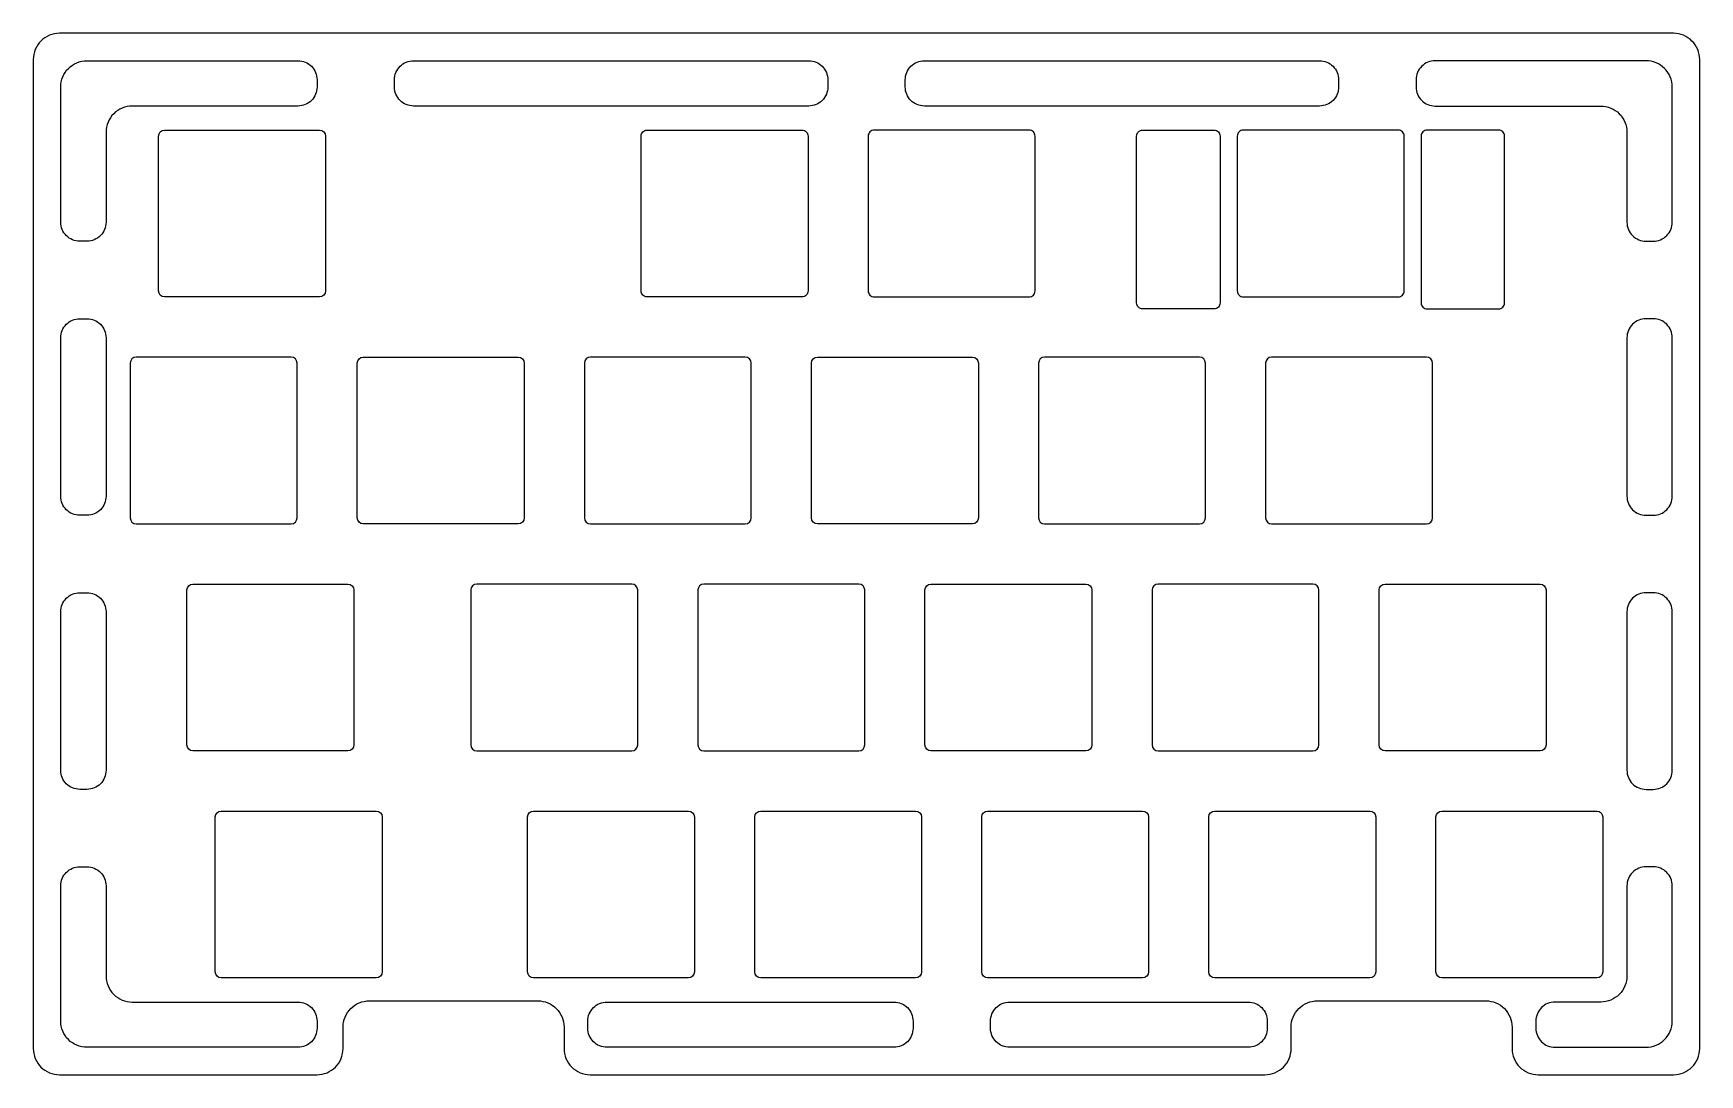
# Model space of a CAD drawing. Header units: millimetres. Extents: x -310 to -170, y 29 to 116.
import ezdxf

# ---------------------------------------------------------------- set-up
doc = ezdxf.new("R2010")
doc.units = ezdxf.units.MM
doc.layers.get('0').update_dxf_attribs({"linetype": 'CONTINUOUS'})

msp = doc.modelspace()

# ---------------------------------------------------------------- linework, layer by layer
for points in [[(-170.45, 113.73, 0.414214), (-172.65, 115.93), (-308.04, 115.93, 0.414214), (-310.24, 113.73), (-310.24, 30.73, 0.414214), (-308.04, 28.53), (-286.44, 28.53, 0.414214), (-284.25, 30.73), (-284.25, 32.53, -0.414214), (-282.05, 34.73), (-267.92, 34.73, -0.414214), (-265.72, 32.53), (-265.72, 30.73, 0.414214), (-263.52, 28.53), (-206.92, 28.53, 0.414214), (-204.72, 30.73), (-204.72, 32.53, -0.414214), (-202.52, 34.73), (-188.39, 34.73, -0.414214), (-186.19, 32.53), (-186.19, 30.73, 0.414214), (-183.99, 28.53), (-172.65, 28.53, 0.414214), (-170.45, 30.73)], [(-286.44, 112.03), (-286.44, 111.43, -0.414214), (-288.04, 109.83), (-301.94, 109.83, 0.414214), (-304.14, 107.63), (-304.14, 100.08, -0.414214), (-305.74, 98.48), (-306.34, 98.48, -0.414214), (-307.94, 100.08), (-307.94, 111.43, -0.414214), (-305.74, 113.63), (-288.04, 113.63, -0.414214)], [(-278.34, 113.63), (-245.19, 113.63, -0.414214), (-243.59, 112.03), (-243.59, 111.43, -0.414214), (-245.19, 109.83), (-278.34, 109.83, -0.414214), (-279.94, 111.43), (-279.94, 112.03, -0.414214)], [(-237.09, 111.43), (-237.09, 112.03, -0.414214), (-235.49, 113.63), (-202.34, 113.63, -0.414214), (-200.74, 112.03), (-200.74, 111.43, -0.414214), (-202.34, 109.83), (-235.49, 109.83, -0.414214)], [(-176.55, 100.08, 0.414214), (-174.95, 98.48), (-174.35, 98.48, 0.414214), (-172.75, 100.08), (-172.75, 111.43, 0.414214), (-174.95, 113.63), (-192.64, 113.63, 0.414214), (-194.24, 112.03), (-194.24, 111.43, 0.414214), (-192.64, 109.83), (-178.75, 109.83, -0.414214), (-176.55, 107.63)], [(-285.73, 107.31), (-285.73, 94.31, -0.414202), (-286.23, 93.81), (-299.23, 93.81, -0.414202), (-299.73, 94.31), (-299.73, 107.31, -0.414202), (-299.23, 107.81), (-286.23, 107.81, -0.414202)], [(-245.25, 107.31), (-245.25, 94.31, -0.414214), (-245.75, 93.81), (-258.75, 93.81, -0.414214), (-259.25, 94.31), (-259.25, 107.31, -0.414214), (-258.75, 107.81), (-245.75, 107.81, -0.414214)], [(-226.7, 93.81, 0.414214), (-226.2, 94.31), (-226.2, 107.31, 0.414214), (-226.7, 107.81), (-239.7, 107.81, 0.414214), (-240.2, 107.31), (-240.2, 94.31, 0.414214), (-239.7, 93.81)], [(-217.68, 93.31), (-217.68, 107.31, -0.414214), (-217.18, 107.81), (-211.18, 107.81, -0.414214), (-210.68, 107.31), (-210.68, 93.31, -0.414214), (-211.18, 92.81), (-217.18, 92.81, -0.414214)], [(-208.74, 107.81, 0.414214), (-209.24, 107.31), (-209.24, 94.31, 0.414214), (-208.74, 93.81), (-195.74, 93.81, 0.414214), (-195.24, 94.31), (-195.24, 107.31, 0.414214), (-195.74, 107.81)], [(-187.31, 92.81, 0.414214), (-186.81, 93.31), (-186.81, 107.31, 0.414214), (-187.31, 107.81), (-193.31, 107.81, 0.414214), (-193.81, 107.31), (-193.81, 93.31, 0.414214), (-193.31, 92.81)], [(-306.34, 91.98), (-305.74, 91.98, -0.414214), (-304.14, 90.38), (-304.14, 77.08, -0.414214), (-305.74, 75.48), (-306.34, 75.48, -0.414214), (-307.94, 77.08), (-307.94, 90.38, -0.414214)], [(-172.75, 90.38, 0.414214), (-174.35, 91.98), (-174.95, 91.98, 0.414214), (-176.55, 90.38), (-176.55, 77.08, 0.414214), (-174.95, 75.48), (-174.35, 75.48, 0.414214), (-172.75, 77.08)], [(-288.61, 74.76, 0.414202), (-288.11, 75.26), (-288.11, 88.26, 0.414202), (-288.61, 88.76), (-301.61, 88.76, 0.414202), (-302.11, 88.26), (-302.11, 75.26, 0.414202), (-301.61, 74.76)], [(-282.56, 88.76), (-269.56, 88.76, -0.414202), (-269.06, 88.26), (-269.06, 75.26, -0.414202), (-269.56, 74.76), (-282.56, 74.76, -0.414202), (-283.06, 75.26), (-283.06, 88.26, -0.414202)], [(-264.01, 75.26, 0.414202), (-263.51, 74.76), (-250.51, 74.76, 0.414202), (-250.01, 75.26), (-250.01, 88.26, 0.414202), (-250.51, 88.76), (-263.51, 88.76, 0.414202), (-264.01, 88.26)], [(-244.46, 88.76), (-231.46, 88.76, -0.414202), (-230.96, 88.26), (-230.96, 75.26, -0.414202), (-231.46, 74.76), (-244.46, 74.76, -0.414202), (-244.96, 75.26), (-244.96, 88.26, -0.414202)], [(-225.91, 75.26, 0.414202), (-225.41, 74.76), (-212.41, 74.76, 0.414202), (-211.91, 75.26), (-211.91, 88.26, 0.414202), (-212.41, 88.76), (-225.41, 88.76, 0.414202), (-225.91, 88.26)], [(-206.86, 75.26, 0.414202), (-206.36, 74.76), (-193.36, 74.76, 0.414202), (-192.86, 75.26), (-192.86, 88.26, 0.414202), (-193.36, 88.76), (-206.36, 88.76, 0.414202), (-206.86, 88.26)], [(-304.14, 67.38), (-304.14, 54.08, -0.414214), (-305.74, 52.48), (-306.34, 52.48, -0.414214), (-307.94, 54.08), (-307.94, 67.38, -0.414214), (-306.34, 68.98), (-305.74, 68.98, -0.414214)], [(-296.85, 69.71), (-283.85, 69.71, -0.414202), (-283.35, 69.21), (-283.35, 56.21, -0.414202), (-283.85, 55.71), (-296.85, 55.71, -0.414202), (-297.35, 56.21), (-297.35, 69.21, -0.414202)], [(-273.04, 69.71, 0.414202), (-273.54, 69.21), (-273.54, 56.21, 0.414202), (-273.04, 55.71), (-260.04, 55.71, 0.414202), (-259.54, 56.21), (-259.54, 69.21, 0.414202), (-260.04, 69.71)], [(-253.99, 69.71, 0.414202), (-254.49, 69.21), (-254.49, 56.21, 0.414202), (-253.99, 55.71), (-240.99, 55.71, 0.414202), (-240.49, 56.21), (-240.49, 69.21, 0.414202), (-240.99, 69.71)], [(-234.94, 69.71), (-221.94, 69.71, -0.414202), (-221.44, 69.21), (-221.44, 56.21, -0.414202), (-221.94, 55.71), (-234.94, 55.71, -0.414202), (-235.44, 56.21), (-235.44, 69.21, -0.414202)], [(-202.39, 69.21, 0.414202), (-202.89, 69.71), (-215.89, 69.71, 0.414202), (-216.39, 69.21), (-216.39, 56.21, 0.414202), (-215.89, 55.71), (-202.89, 55.71, 0.414202), (-202.39, 56.21)], [(-196.84, 69.71), (-183.84, 69.71, -0.414202), (-183.34, 69.21), (-183.34, 56.21, -0.414202), (-183.84, 55.71), (-196.84, 55.71, -0.414202), (-197.34, 56.21), (-197.34, 69.21, -0.414202)], [(-172.75, 67.38, 0.414214), (-174.35, 68.98), (-174.95, 68.98, 0.414214), (-176.55, 67.38), (-176.55, 54.08, 0.414214), (-174.95, 52.48), (-174.35, 52.48, 0.414214), (-172.75, 54.08)], [(-281.47, 36.66), (-294.47, 36.66, -0.414202), (-294.97, 37.16), (-294.97, 50.16, -0.414202), (-294.47, 50.66), (-281.47, 50.66, -0.414202), (-280.97, 50.16), (-280.97, 37.16, -0.414202)], [(-268.78, 37.16), (-268.78, 50.16, -0.414202), (-268.27, 50.66), (-255.28, 50.66, -0.414202), (-254.78, 50.16), (-254.78, 37.16, -0.414202), (-255.28, 36.66), (-268.27, 36.66, -0.414202)], [(-249.72, 37.16), (-249.72, 50.16, -0.414202), (-249.22, 50.66), (-236.23, 50.66, -0.414202), (-235.73, 50.16), (-235.73, 37.16, -0.414202), (-236.23, 36.66), (-249.22, 36.66, -0.414202)], [(-230.68, 37.16), (-230.68, 50.16, -0.414202), (-230.18, 50.66), (-217.18, 50.66, -0.414202), (-216.68, 50.16), (-216.68, 37.16, -0.414202), (-217.18, 36.66), (-230.18, 36.66, -0.414202)], [(-211.63, 37.16), (-211.63, 50.16, -0.414202), (-211.12, 50.66), (-198.12, 50.66, -0.414202), (-197.62, 50.16), (-197.62, 37.16, -0.414202), (-198.12, 36.66), (-211.12, 36.66, -0.414202)], [(-178.58, 50.16), (-178.58, 37.16, -0.414202), (-179.07, 36.66), (-192.07, 36.66, -0.414202), (-192.58, 37.16), (-192.58, 50.16, -0.414202), (-192.07, 50.66), (-179.07, 50.66, -0.414202)], [(-306.34, 45.98), (-305.74, 45.98, -0.414214), (-304.14, 44.38), (-304.14, 36.83, 0.414214), (-301.94, 34.63), (-288.04, 34.63, -0.414214), (-286.44, 33.03), (-286.44, 32.43, -0.414214), (-288.04, 30.83), (-305.74, 30.83, -0.414214), (-307.94, 33.03), (-307.94, 44.38, -0.414214)], [(-182.59, 34.63, 0.414214), (-184.19, 33.03), (-184.19, 32.43, 0.414214), (-182.59, 30.83), (-174.95, 30.83, 0.414214), (-172.75, 33.03), (-172.75, 44.38, 0.414214), (-174.35, 45.98), (-174.95, 45.98, 0.414214), (-176.55, 44.38), (-176.55, 36.83, -0.414214), (-178.75, 34.63)], [(-262.12, 34.63), (-238.04, 34.63, -0.414214), (-236.44, 33.03), (-236.44, 32.43, -0.414214), (-238.04, 30.83), (-262.12, 30.83, -0.414214), (-263.72, 32.43), (-263.72, 33.03, -0.414214)], [(-228.34, 34.63), (-208.32, 34.63, -0.414214), (-206.72, 33.03), (-206.72, 32.43, -0.414214), (-208.32, 30.83), (-228.34, 30.83, -0.414214), (-229.94, 32.43), (-229.94, 33.03, -0.414214)]]:
    msp.add_lwpolyline(points, format="xyb", close=True)

doc.saveas('drawing.dxf')
